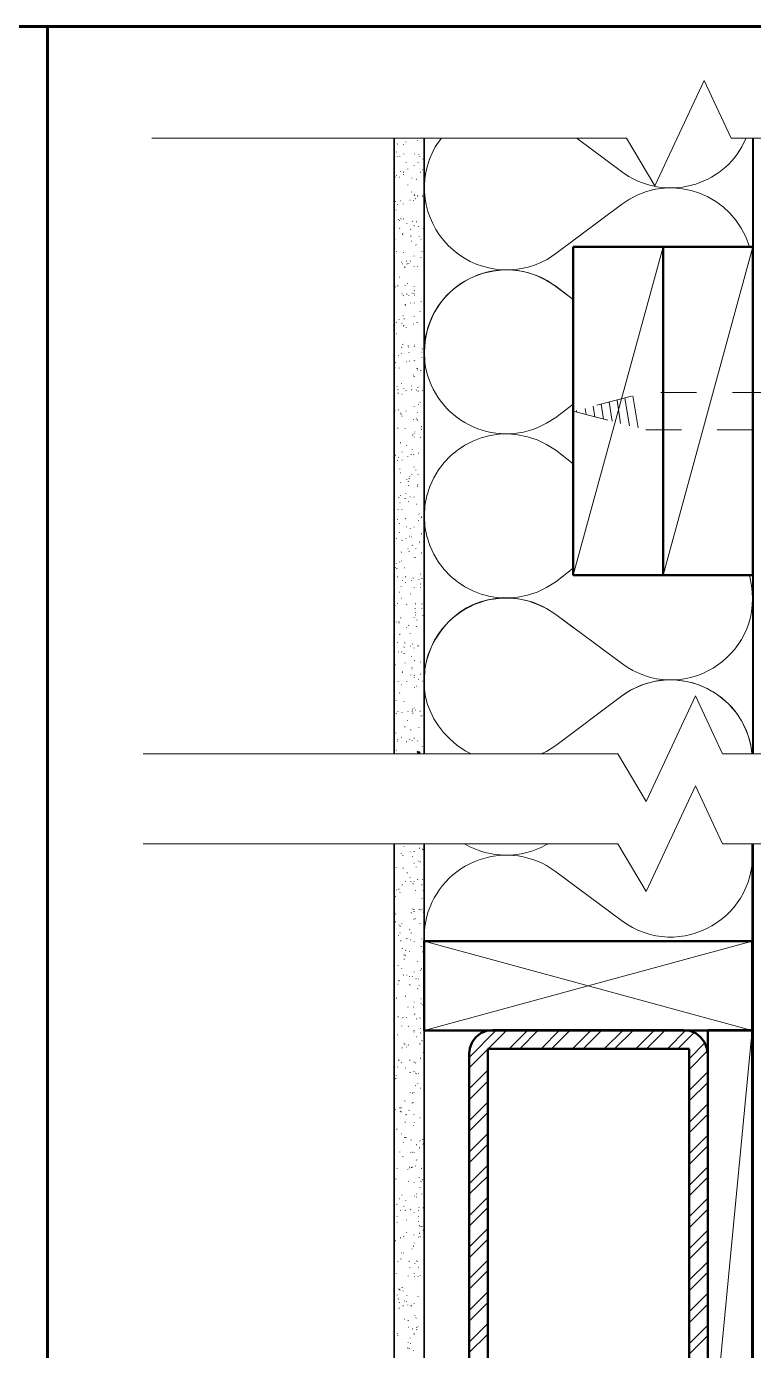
# Model space of a CAD drawing. Header units: inches. Extents: x 5 to 516, y -193 to 129.
# Drawn here: x 82.201 to 84.231, y -165.887 to -162.186 of the extents above; entities that cross this region are included whole.
import ezdxf

# ---------------------------------------------------------------- set-up
doc = ezdxf.new("R2010")
doc.units = ezdxf.units.IN
doc.header["$MEASUREMENT"] = 0
doc.linetypes.add('PDF_IMPORT', pattern=[1, 0.8, -0.2])
doc.layers.add('PDF8_Geometry', color=7, linetype='Continuous')
doc.layers.add('PDF8_Solid Fills', color=7, linetype='Continuous')

msp = doc.modelspace()

# ---------------------------------------------------------------- hatches: boundary and pattern name
at = {"layer": 'PDF8_Solid Fills', "transparency": 33554559}
msp.add_hatch(color=256, dxfattribs=at).paths.add_polyline_path([(83.2932926, -164.2180043), (83.296626, -164.2180043), (83.2988492, -164.2168932), (83.2988492, -164.2135599), (83.2921815, -164.2168932)])

# ---------------------------------------------------------------- linework, layer by layer
at = {"layer": 'PDF8_Geometry', "lineweight": 60}
for points in [[(116.5799627, -192.1857845), (116.5799627, -162.1857821), (71.5799591, -162.1857821), (71.5799591, -192.1857845)], [(82.2588484, -169.6924491), (82.2588484, -162.1857821)]]:
    msp.add_lwpolyline(points, dxfattribs=at)
at = {"layer": 'PDF8_Geometry', "lineweight": 15}
for points in [[(82.5510712, -162.4980041), (83.8766269, -162.4980041), (83.9555156, -162.6313374), (84.0932935, -162.336893), (84.1688491, -162.4980041), (85.9999604, -162.4980041)], [(83.2366271, -162.513559), (83.235516, -162.5146701)], [(83.2599607, -162.5091148), (83.2599607, -162.5080036)], [(83.2921827, -162.5046705), (83.2921827, -162.5035594)], [(84.2310708, -164.2180043), (84.2310708, -162.4991153)], [(83.234405, -162.5357803), (83.234405, -162.5368914)], [(83.2355149, -162.5480032), (83.2355149, -162.5491143)], [(83.2432935, -162.5491131), (83.2432935, -162.548002)], [(83.2544042, -162.5157811), (83.2532931, -162.5157811)], [(83.2544042, -162.542449), (83.2544042, -162.5413379)], [(83.2844041, -162.542449), (83.2844041, -162.5413379)], [(83.296627, -162.5435589), (83.296627, -162.5424478)], [(83.2988491, -162.5480032), (83.2988491, -162.5491143)], [(83.2610706, -162.5657802), (83.2610706, -162.5646691)], [(83.2655149, -162.5846695), (83.2655149, -162.5835584)], [(83.2832942, -162.574671), (83.2832942, -162.5735599)], [(83.2944048, -162.5668924), (83.2944048, -162.5657813)], [(83.3066254, -162.5868916), (83.3055143, -162.5868916)], [(83.3077376, -162.5557818), (83.3077376, -162.5568929)], [(83.2299607, -162.6068931), (83.2299607, -162.605782)], [(83.234405, -162.6024488), (83.234405, -162.6035599)], [(83.2421813, -162.6068931), (83.2432924, -162.6068931)], [(83.2455157, -162.5913359), (83.2455157, -162.592447)], [(83.2532943, -162.5991145), (83.2521831, -162.5991145)], [(83.2532943, -162.593558), (83.2532943, -162.5924469)], [(83.2766278, -162.6091152), (83.2766278, -162.6102263)], [(83.2888484, -162.6124473), (83.2899595, -162.6135584)], [(83.3010712, -162.593558), (83.3010712, -162.5924469)], [(83.2655149, -162.6291144), (83.2655149, -162.6280033)], [(83.2755156, -162.6480037), (83.2755156, -162.6491148)], [(83.2832942, -162.6591143), (83.2832942, -162.6580032)], [(83.2844041, -162.65578), (83.2855152, -162.6568911)], [(83.2921827, -162.6568922), (83.2921827, -162.6580033)], [(83.2932926, -162.6613364), (83.2932926, -162.6602253)], [(83.3066254, -162.6568922), (83.3055143, -162.6568922)], [(83.3066254, -162.6602242), (83.3077365, -162.6613354)], [(83.2310707, -162.6746692), (83.2310707, -162.6757803)], [(83.2332928, -162.6991149), (83.2332928, -162.6980038)], [(83.2366271, -162.68467), (83.2366271, -162.6835588)], [(83.2444057, -162.6735593), (83.2455168, -162.6735593)], [(83.2521821, -162.6824478), (83.2521821, -162.6813367)], [(83.2710713, -162.6713372), (83.2721824, -162.6713372)], [(83.281072, -162.6724471), (83.281072, -162.671336)], [(83.2877384, -162.6668929), (83.2866273, -162.668004)], [(83.8621823, -162.6835598), (83.678849, -162.8202264)], [(83.2399592, -162.7257805), (83.2388481, -162.7257805)], [(83.2421813, -162.7280027), (83.2432924, -162.7280027)], [(83.2455157, -162.7224485), (83.2466268, -162.7235596)], [(83.2521821, -162.7235584), (83.2532932, -162.7246695)], [(83.2632927, -162.7357813), (83.2632927, -162.7368924)], [(83.2788476, -162.7302248), (83.2799588, -162.7313359)], [(83.2899606, -162.731337), (83.2899606, -162.7324481)], [(83.2421813, -162.749114), (83.2432924, -162.7502252)], [(83.2510699, -162.7668911), (83.2499588, -162.7668911)], [(83.2521821, -162.7657812), (83.2510709, -162.7657812)], [(83.2732934, -162.7524484), (83.2744046, -162.7535595)], [(83.2744034, -162.7713354), (83.2744034, -162.7724465)], [(83.2832942, -162.7424477), (83.2832942, -162.7435588)], [(83.2955148, -162.7446698), (83.2955148, -162.7435587)], [(83.2977369, -162.7724476), (83.2977369, -162.7735587)], [(83.3088498, -162.7513362), (83.3088498, -162.7502251)], [(84.2199601, -162.8013375), (84.2099601, -162.7735598)], [(83.2299607, -162.7802262), (83.2288496, -162.7802262)], [(83.2766278, -162.7857804), (83.2755167, -162.7857804)], [(83.2877384, -162.7957811), (83.2888495, -162.7968922)], [(83.3032934, -162.7802262), (83.3021822, -162.7802262)], [(83.9788486, -162.8013375), (83.7277375, -163.7191154)], [(84.2288486, -162.8013375), (83.9788486, -163.7191154)], [(83.234405, -162.8157803), (83.234405, -162.8146692)], [(83.24885, -162.8446702), (83.2477389, -162.8446702)], [(83.2532943, -162.8168925), (83.2532943, -162.8180036)], [(83.2621828, -162.8413359), (83.2632939, -162.842447)], [(83.2688492, -162.8480046), (83.2688492, -162.8491157)], [(83.2721835, -162.8413359), (83.2732946, -162.842447)], [(83.2832942, -162.8268909), (83.2832942, -162.828002)], [(83.3021812, -162.8313375), (83.3021812, -162.8324486)], [(83.3044056, -162.8146703), (83.3055167, -162.8146703)], [(84.2310708, -162.8324474), (84.2288485, -162.8302252)], [(83.2510699, -162.8491145), (83.2499588, -162.8491145)], [(83.2577385, -162.858003), (83.2566274, -162.8591141)], [(83.2644049, -162.8491145), (83.2632938, -162.8491145)], [(83.2832942, -162.8557809), (83.2832942, -162.856892)], [(83.2921827, -162.8568931), (83.2932938, -162.8568931)], [(83.2299607, -162.9135586), (83.2310719, -162.9135586)], [(83.2377371, -162.9102243), (83.2377371, -162.9113354)], [(83.2432935, -162.886893), (83.2421824, -162.886893)], [(83.2577385, -162.9102243), (83.2577385, -162.9091132)], [(83.2644049, -162.9035601), (83.2644049, -162.9046712)], [(83.2832942, -162.9113365), (83.2832942, -162.9124476)], [(83.2499599, -162.9335578), (83.2488488, -162.9335578)], [(83.2521821, -162.938002), (83.2532932, -162.9391132)], [(83.2632927, -162.93467), (83.2632927, -162.9335589)], [(83.2688492, -162.9391142), (83.2688492, -162.9380031)], [(83.2732934, -162.9591157), (83.2732934, -162.9580046)], [(83.2777377, -162.9313379), (83.2766266, -162.9313379)], [(83.2832942, -162.9324478), (83.2821831, -162.933559)], [(83.2844041, -162.9235593), (83.283293, -162.9246704)], [(83.2832942, -162.9591157), (83.2832942, -162.9580046)], [(83.2855163, -162.9368921), (83.2844052, -162.9368921)], [(83.3032934, -162.9557814), (83.3032934, -162.9546703)], [(83.2521821, -162.9935576), (83.2521821, -162.9946687)], [(83.2577385, -162.96356), (83.2577385, -162.9624488)], [(83.2588485, -162.9657798), (83.2588485, -162.9646687)], [(83.2832942, -162.995782), (83.2832942, -162.9968931)], [(83.2999613, -162.9824469), (83.2999613, -162.9835581)], [(83.2332928, -163.0124469), (83.2344039, -163.013558)], [(83.2410714, -163.0057805), (83.2410714, -163.0046694)], [(83.24885, -163.0168911), (83.24885, -163.01578)], [(83.2532943, -163.0224476), (83.2521831, -163.0235587)], [(83.2544042, -163.0213354), (83.2544042, -163.0224465)], [(83.2555164, -163.0035583), (83.2555164, -163.0024472)], [(83.2610706, -163.028004), (83.2610706, -163.0268929)], [(83.281072, -163.0180033), (83.2821831, -163.0180033)], [(83.2921827, -163.0135591), (83.2910716, -163.0135591)], [(83.234405, -163.0446689), (83.2332939, -163.0446689)], [(83.314405, -163.065782), (83.3121828, -163.095782)], [(83.2399592, -163.1046687), (83.2399592, -163.1057798)], [(83.2477378, -163.0824474), (83.2488489, -163.0835585)], [(83.24885, -163.1002245), (83.2477389, -163.1002245)], [(83.2521821, -163.0735589), (83.2510709, -163.07467)], [(83.267737, -163.0813375), (83.2666259, -163.0824486)], [(83.266627, -163.0768909), (83.266627, -163.0780021)], [(83.2688492, -163.0968924), (83.2688492, -163.0980035)], [(83.2832942, -163.0768909), (83.2844053, -163.0768909)], [(83.2832942, -163.0802253), (83.2832942, -163.0791142)], [(83.3055155, -163.0957802), (83.3044044, -163.0957802)], [(83.3066254, -163.0868917), (83.3055143, -163.0880028)], [(83.3099598, -163.0968924), (83.3099598, -163.0980035)], [(83.2288485, -163.1402251), (83.2299597, -163.1402251)], [(83.2310707, -163.1246702), (83.2321818, -163.1257813)], [(83.2410714, -163.1413373), (83.2410714, -163.1402262)], [(83.2621828, -163.123558), (83.2610717, -163.123558)], [(83.2710713, -163.1213358), (83.2699602, -163.1213358)], [(83.2832942, -163.1191137), (83.2844053, -163.1202248)], [(83.2910705, -163.1413373), (83.2921816, -163.1424484)], [(83.3044056, -163.1113374), (83.3044056, -163.1124485)], [(83.281072, -163.1591144), (83.281072, -163.1602255)], [(83.2832942, -163.1635586), (83.2832942, -163.1646697)], [(83.2921827, -163.1468915), (83.2921827, -163.1457804)], [(83.3021812, -163.1480037), (83.3021812, -163.1468926)], [(83.3110719, -163.170225), (83.3110719, -163.1691139)], [(83.2288485, -163.1935585), (83.2277374, -163.1946696)], [(83.2355149, -163.1924486), (83.2355149, -163.1913375)], [(83.2377371, -163.2002249), (83.2388482, -163.201336)], [(83.2388493, -163.2102256), (83.2388493, -163.2113368)], [(83.2477378, -163.1835578), (83.2466267, -163.1835578)], [(83.24885, -163.21356), (83.2499611, -163.21356)], [(83.2544042, -163.1980028), (83.2544042, -163.1968917)], [(83.2599607, -163.2035593), (83.2610718, -163.2046704)], [(83.2755156, -163.1902265), (83.2755156, -163.1913376)], [(83.2766278, -163.2002249), (83.2755167, -163.201336)], [(83.2899606, -163.2013371), (83.2888495, -163.2024482)], [(83.2932926, -163.1935585), (83.2944037, -163.1946696)], [(83.2944048, -163.2057814), (83.2944048, -163.2046703)], [(83.3066254, -163.2024471), (83.3066254, -163.2035582)], [(83.8944053, -163.2180042), (83.9088498, -163.3080042)], [(83.2832942, -163.2480042), (83.2832942, -163.2491153)], [(83.2955148, -163.2424477), (83.2955148, -163.2435588)], [(83.2999613, -163.2357813), (83.2999613, -163.2368924)], [(83.7277386, -163.2413378), (83.6788498, -163.2791155)], [(83.7610706, -163.2535584), (83.7632929, -163.270225)], [(83.7832942, -163.246892), (83.7877387, -163.276892)], [(83.8055155, -163.2413378), (83.8121822, -163.28356)], [(83.8277391, -163.2357813), (83.836628, -163.2891146)], [(83.8499604, -163.2302248), (83.8599604, -163.2957804)], [(83.8721817, -163.2246706), (83.884404, -163.3024484)], [(83.2299607, -163.2602247), (83.2288496, -163.2602247)], [(83.2388493, -163.2568927), (83.2399604, -163.2580038)], [(83.2466256, -163.2668911), (83.2455145, -163.2668911)], [(83.2466256, -163.2702255), (83.2466256, -163.2691144)], [(83.2499599, -163.2746697), (83.2488488, -163.2746697)], [(83.2610706, -163.2613369), (83.2599595, -163.2613369)], [(83.281072, -163.2835583), (83.281072, -163.2846694)], [(83.2888484, -163.2824483), (83.2899595, -163.2835594)], [(83.2921827, -163.2646713), (83.2921827, -163.2657824)], [(83.2921827, -163.2857804), (83.2921827, -163.2868915)], [(83.2377371, -163.3091139), (83.2377371, -163.3080028)], [(83.2577385, -163.3091139), (83.2577385, -163.310225)], [(83.2788476, -163.326891), (83.2799588, -163.3280021)], [(83.2832942, -163.3246711), (83.2821831, -163.3246711)], [(83.2855163, -163.3191146), (83.2855163, -163.3202257)], [(83.3032934, -163.3046696), (83.3044045, -163.3046696)], [(83.3032934, -163.311336), (83.3044045, -163.3124472)], [(83.3099598, -163.325781), (83.3110709, -163.3268921)], [(84.2288486, -163.3313375), (84.2288486, -163.316893)], [(83.2277386, -163.3391138), (83.2288497, -163.3402249)], [(83.2455157, -163.3502245), (83.2455157, -163.3491134)], [(83.2632927, -163.3568931), (83.2621816, -163.3568931)], [(83.2832942, -163.3324474), (83.2832942, -163.3335585)], [(83.3021812, -163.3335596), (83.30107, -163.3346707)], [(83.7277384, -163.4080037), (83.6788495, -163.3702259), (83.6532939, -163.3546704), (83.6266273, -163.341337)], [(84.2310708, -163.3335596), (84.2288485, -163.3302263)], [(83.2288485, -163.3757824), (83.2277374, -163.3757824)], [(83.2310707, -163.3835587), (83.2310707, -163.3846698)], [(83.2366271, -163.3991136), (83.2377382, -163.3991136)], [(83.2388493, -163.3902251), (83.2399604, -163.3902251)], [(83.2499599, -163.3746702), (83.2499599, -163.3757813)], [(83.2499599, -163.3980037), (83.2499599, -163.3968926)], [(83.2655149, -163.388003), (83.2655149, -163.3868919)], [(83.2744034, -163.3824465), (83.2755145, -163.3824465)], [(83.2777377, -163.3691137), (83.2777377, -163.3680026)], [(83.281072, -163.3824465), (83.2821831, -163.3835576)], [(83.296627, -163.3780023), (83.2955158, -163.3791134)], [(83.2432935, -163.4224472), (83.2432935, -163.4235583)], [(83.2455157, -163.4335578), (83.2444046, -163.4335578)], [(83.2766278, -163.4391143), (83.2766278, -163.4380032)], [(83.2832942, -163.416893), (83.2832942, -163.4180041)], [(83.2877384, -163.4246693), (83.2877384, -163.4257804)], [(83.2944048, -163.4380021), (83.2944048, -163.4391132)], [(83.2455157, -163.4613356), (83.2455157, -163.4602245)], [(83.2632927, -163.4513371), (83.2632927, -163.4524483)], [(83.267737, -163.4568913), (83.2666259, -163.4580024)], [(83.267737, -163.4691142), (83.2688481, -163.4702253)], [(83.2699591, -163.449115), (83.268848, -163.449115)], [(83.2710713, -163.4424486), (83.2710713, -163.4435597)], [(83.2921827, -163.4702264), (83.2921827, -163.4713375)], [(83.2932926, -163.4668921), (83.2932926, -163.465781)], [(83.3099598, -163.4413364), (83.3110709, -163.4413364)], [(83.2410714, -163.5024484), (83.2399603, -163.5035595)], [(83.2455157, -163.4980042), (83.2455157, -163.4968931)], [(83.2577385, -163.5046706), (83.2577385, -163.5057817)], [(83.2599607, -163.4924477), (83.2599607, -163.4913366)], [(83.267737, -163.5124469), (83.267737, -163.513558)], [(83.2710713, -163.5002263), (83.2721824, -163.5002263)], [(83.2832942, -163.5013362), (83.2832942, -163.5002251)], [(83.2388493, -163.5368926), (83.2388493, -163.5357815)], [(83.2444057, -163.5168912), (83.2432946, -163.5168912)], [(83.24885, -163.5346705), (83.24885, -163.5357816)], [(83.2910705, -163.5213354), (83.2899594, -163.5213354)], [(83.296627, -163.5480033), (83.2977381, -163.5491144)], [(83.3110719, -163.5213354), (83.3099608, -163.5213354)], [(83.3132939, -163.5246704), (83.3121828, -163.5535593), (83.3132939, -163.5835593)], [(83.2377371, -163.5635582), (83.236626, -163.5635582)], [(83.2421813, -163.5746711), (83.2410702, -163.5746711)], [(83.2599607, -163.5613361), (83.2588495, -163.5624472)], [(83.2610706, -163.5846696), (83.2621817, -163.5846696)], [(83.2721835, -163.5880039), (83.2721835, -163.589115)], [(83.2832942, -163.5857818), (83.2832942, -163.5846707)], [(83.2955148, -163.5680025), (83.2955148, -163.5668913)], [(83.3044056, -163.5568918), (83.3032944, -163.5580029)], [(83.234405, -163.6180038), (83.234405, -163.6168927)], [(83.2432935, -163.6002245), (83.2421824, -163.6002245)], [(83.2499599, -163.6213359), (83.2488488, -163.622447)], [(83.2610706, -163.6180038), (83.2610706, -163.6168927)], [(83.2699591, -163.6102252), (83.2710702, -163.6102252)], [(83.2755156, -163.6124474), (83.2755156, -163.6135585)], [(83.3044056, -163.6035588), (83.3032944, -163.6035588)], [(83.2466256, -163.6546701), (83.2477367, -163.6557812)], [(83.2655149, -163.6457816), (83.266626, -163.6457816)], [(83.2699591, -163.652448), (83.268848, -163.6535591)], [(83.2788476, -163.6357809), (83.2777365, -163.636892)], [(83.2877384, -163.6446694), (83.2877384, -163.6457805)], [(83.2977369, -163.6268923), (83.298848, -163.6268923)], [(83.3032934, -163.6568923), (83.3044045, -163.6580034)], [(83.2310707, -163.6980028), (83.2310707, -163.6991139)], [(83.2332928, -163.6857822), (83.2332928, -163.6868933)], [(83.2421813, -163.6835578), (83.2421813, -163.6824467)], [(83.24885, -163.6802258), (83.2477389, -163.6802258)], [(83.2555164, -163.699115), (83.2566275, -163.699115)], [(83.2832942, -163.6691151), (83.2832942, -163.6702262)], [(83.2866262, -163.6713372), (83.2866262, -163.6702261)], [(83.2355149, -163.7013372), (83.2344038, -163.7013372)], [(83.2366271, -163.7235585), (83.2377382, -163.7246696)], [(83.2510699, -163.7346691), (83.2510699, -163.7357802)], [(83.2588485, -163.7246707), (83.2588485, -163.7235596)], [(83.2755156, -163.7346691), (83.2766267, -163.7346691)], [(83.2799598, -163.7268928), (83.281071, -163.7280039)], [(83.2977369, -163.7313371), (83.2966258, -163.7313371)], [(83.3010712, -163.7157799), (83.3010712, -163.716891)], [(83.3055155, -163.7280027), (83.3044044, -163.7291139)], [(83.7277386, -163.700225), (83.6788498, -163.7380027)], [(84.2255162, -163.7480043), (84.2199606, -163.7191154)], [(83.2421813, -163.7668912), (83.2410702, -163.7668912)], [(83.2466256, -163.7502263), (83.2466256, -163.7513374)], [(83.2588485, -163.7402256), (83.2588485, -163.7413367)], [(83.2732934, -163.7713354), (83.2732934, -163.7724466)], [(83.2832942, -163.7535584), (83.2832942, -163.7546695)], [(83.3010712, -163.7446699), (83.3010712, -163.7435588)], [(83.3010712, -163.7535584), (83.3010712, -163.7546695)], [(83.6266273, -163.7668926), (83.6532939, -163.7535593), (83.6788495, -163.7380038)], [(83.2299607, -163.8035598), (83.2299607, -163.8046709)], [(83.2366271, -163.7980033), (83.2366271, -163.7991144)], [(83.24885, -163.7835583), (83.2477389, -163.7835583)], [(83.2632927, -163.8013376), (83.2621816, -163.8024487)], [(83.2866262, -163.7991132), (83.2866262, -163.8002243)], [(83.3044056, -163.7991132), (83.3055167, -163.8002243)], [(84.2288486, -163.7902247), (84.2288486, -163.7757803)], [(83.2466256, -163.8391139), (83.2455145, -163.8391139)], [(83.2832942, -163.8380039), (83.2832942, -163.839115)], [(83.2855163, -163.8124483), (83.2866274, -163.8135594)], [(83.2866262, -163.8302253), (83.2866262, -163.8313364)], [(83.2877384, -163.8235589), (83.2866273, -163.8235589)], [(83.2910705, -163.8446703), (83.2910705, -163.8457814)], [(83.3044056, -163.8135582), (83.3044056, -163.8124471)], [(83.3077376, -163.8324475), (83.3077376, -163.8335586)], [(84.2310708, -163.8335597), (84.2288485, -163.8302263)], [(83.2332928, -163.8502245), (83.2332928, -163.8513356)], [(83.2410714, -163.8502245), (83.2399603, -163.8502245)], [(83.2410714, -163.8524489), (83.2410714, -163.85356)], [(83.2432935, -163.884671), (83.2444046, -163.884671)], [(83.2621828, -163.8657817), (83.2610717, -163.8657817)], [(83.2688492, -163.8591153), (83.2677381, -163.8602264)], [(83.2721835, -163.8813366), (83.2721835, -163.8824477)], [(83.2899606, -163.8624474), (83.2888495, -163.8635585)], [(83.2366271, -163.9080045), (83.2366271, -163.9091156)], [(83.2421813, -163.8857809), (83.2432924, -163.8857809)], [(83.2544042, -163.9202251), (83.2555153, -163.9213362)], [(83.2566263, -163.9091144), (83.2577374, -163.9091144)], [(83.2744034, -163.9180029), (83.2732923, -163.9180029)], [(83.2799598, -163.9113365), (83.2788487, -163.9124477)], [(83.2932926, -163.916893), (83.2921815, -163.916893)], [(83.2944048, -163.916893), (83.2955159, -163.9180041)], [(83.2399592, -163.9335579), (83.2388481, -163.9335579)], [(83.2477378, -163.9335579), (83.2488489, -163.934669)], [(83.2555164, -163.9380021), (83.2555164, -163.9391132)], [(83.2755156, -163.9480029), (83.2755156, -163.9468917)], [(83.2832942, -163.9224472), (83.2832942, -163.9235583)], [(83.2844041, -163.9580036), (83.2855152, -163.9591147)], [(83.2277386, -163.9868936), (83.2288497, -163.9868936)], [(83.2299607, -163.9702264), (83.2310719, -163.9702264)], [(83.2510699, -163.9891134), (83.2499588, -163.9902245)], [(83.2510699, -163.9913378), (83.2499588, -163.9913378)], [(83.2577385, -163.96467), (83.2577385, -163.9657811)], [(83.2777377, -163.9780028), (83.2766266, -163.9780028)], [(83.2777377, -163.9813371), (83.2777377, -163.9824482)], [(83.3021812, -163.9957821), (83.30107, -163.9968932)], [(83.3010712, -163.9624478), (83.3010712, -163.9613367)], [(83.2388493, -164.0168912), (83.2388493, -164.0157801)], [(83.2466256, -164.025782), (83.2477367, -164.025782)], [(83.2632927, -164.0168912), (83.2632927, -164.0157801)], [(83.2744034, -163.9980042), (83.2744034, -163.9991153)], [(83.2832942, -163.9991141), (83.2844053, -164.0002253)], [(83.2832942, -164.0068927), (83.2832942, -164.0057816)], [(83.2899606, -164.0302263), (83.2888495, -164.0302263)], [(83.296627, -164.011337), (83.2955158, -164.011337)], [(83.3066254, -164.0157813), (83.3077365, -164.0157813)], [(82.5266277, -164.2191143), (83.8521834, -164.2191143), (83.9310722, -164.3524476), (84.06885, -164.056892), (84.1444056, -164.2191143), (87.0966281, -164.2191143)], [(83.2321829, -164.0702269), (83.2321829, -164.0691158)], [(83.2432935, -164.0480033), (83.2421824, -164.0491144)], [(83.2844041, -164.0346705), (83.2844041, -164.0335594)], [(83.2332928, -164.105781), (83.2344039, -164.1068921)], [(83.2388493, -164.1002245), (83.2377382, -164.1002245)], [(83.2499599, -164.1035589), (83.2499599, -164.1024478)], [(83.2544042, -164.0724468), (83.2544042, -164.0713357)], [(83.266627, -164.1002245), (83.2655159, -164.1002245)], [(83.2777377, -164.0935581), (83.2788488, -164.0946693)], [(83.2777377, -164.0991146), (83.2777377, -164.1002257)], [(83.2799598, -164.1046688), (83.2799598, -164.1057799)], [(83.2832942, -164.0902261), (83.2832942, -164.0913372)], [(83.2866262, -164.0968925), (83.2866262, -164.0957814)], [(83.2999613, -164.0991146), (83.2999613, -164.1002257)], [(83.3110719, -164.0802254), (83.3110719, -164.0791142)], [(83.2277386, -164.1302267), (83.2277386, -164.1313378)], [(83.2566263, -164.1435595), (83.2577374, -164.1435595)], [(83.2644049, -164.1257825), (83.2644049, -164.1246713)], [(83.3032934, -164.1124474), (83.3021822, -164.1124474)], [(83.3044056, -164.1124474), (83.3055167, -164.1124474)], [(83.2321829, -164.1613366), (83.2321829, -164.1602255)], [(83.2377371, -164.1780037), (83.2377371, -164.1791148)], [(83.2477378, -164.1724472), (83.2488489, -164.1724472)], [(83.2710713, -164.1791136), (83.2710713, -164.1780025)], [(83.2744034, -164.152448), (83.2744034, -164.1513369)], [(83.2832942, -164.1746694), (83.2832942, -164.1757805)], [(83.296627, -164.1446694), (83.296627, -164.1457806)], [(83.3099598, -164.1457816), (83.3099598, -164.1468928)], [(83.234405, -164.2091158), (83.2332939, -164.2091158)], [(83.2377371, -164.1835579), (83.236626, -164.1835579)], [(83.2621828, -164.1846701), (83.2632939, -164.1846701)], [(83.2621828, -164.1857823), (83.2632939, -164.1857823)], [(83.2777377, -164.1824479), (83.2777377, -164.1813368)], [(83.2921827, -164.1824479), (83.2921827, -164.1835591)], [(83.3055155, -164.1980029), (83.3055155, -164.199114)], [(82.5266277, -164.4702265), (83.8521834, -164.4702265), (83.9310722, -164.6035598), (84.06885, -164.3080042), (84.1444056, -164.4702265), (89.1055173, -164.4702265)], [(84.2266262, -164.4724478), (84.2266262, -164.4713367)], [(84.2310708, -167.6080034), (84.2310708, -164.4713364)], [(83.2466256, -164.4980043), (83.2466256, -164.4968931)], [(83.2510699, -164.5024485), (83.252181, -164.5035596)], [(83.2544042, -164.479115), (83.2544042, -164.4780039)], [(83.2744034, -164.4924478), (83.2744034, -164.4935589)], [(83.2788476, -164.5057806), (83.2788476, -164.5046695)], [(83.2832942, -164.4913379), (83.2832942, -164.492449)], [(83.2988491, -164.4824471), (83.297738, -164.4824471)], [(83.3077376, -164.4857814), (83.3066265, -164.4857814)], [(83.3077376, -164.4868936), (83.3077376, -164.4857825)], [(84.2277387, -164.5068928), (84.2277387, -164.4968928)], [(83.2332928, -164.5357805), (83.2332928, -164.5368916)], [(83.2521821, -164.5380026), (83.2521821, -164.5391137)], [(83.2644049, -164.5513377), (83.2632938, -164.5513377)], [(83.282182, -164.5246698), (83.2832931, -164.5246698)], [(83.2888484, -164.5357805), (83.2888484, -164.5346694)], [(83.2944048, -164.5180034), (83.2944048, -164.5191146)], [(83.2999613, -164.5213355), (83.2999613, -164.5202244)], [(83.2499599, -164.5846697), (83.2499599, -164.5857808)], [(83.2588485, -164.5757811), (83.2599596, -164.5757811)], [(83.2721835, -164.5646705), (83.2721835, -164.5635594)], [(83.2744034, -164.5768911), (83.2744034, -164.57578)], [(83.2799598, -164.5824475), (83.281071, -164.5824475)], [(83.2832942, -164.5757811), (83.2832942, -164.5768922)], [(83.2932926, -164.5691147), (83.2921815, -164.5702258)], [(83.3044056, -164.5857819), (83.3044056, -164.5846707)], [(83.3066254, -164.5702269), (83.3055143, -164.5702269)], [(83.2310707, -164.6180039), (83.2299596, -164.6180039)], [(83.234405, -164.6002246), (83.234405, -164.5991135)], [(83.2399592, -164.5968925), (83.2410703, -164.5968925)], [(83.2432935, -164.6068932), (83.2444046, -164.6068932)], [(83.2866262, -164.6002246), (83.2866262, -164.6013357)], [(83.3044056, -164.6235581), (83.3044056, -164.6246692)], [(83.3088498, -164.6013368), (83.3088498, -164.6002257)], [(83.2777377, -164.6524481), (83.2777377, -164.6535592)], [(83.282182, -164.6535603), (83.282182, -164.6546714)], [(83.2832942, -164.6602244), (83.2832942, -164.6591133)], [(83.2977369, -164.6546702), (83.2977369, -164.6535591)], [(83.3021812, -164.6557801), (83.3021812, -164.654669)], [(83.3055155, -164.6535603), (83.3044044, -164.6535603)], [(83.3088498, -164.6613366), (83.3099609, -164.6613366)], [(83.2310707, -164.6891144), (83.2310707, -164.6880033)], [(83.2321829, -164.6657809), (83.2310718, -164.666892)], [(83.2410714, -164.6980029), (83.2410714, -164.6968918)], [(83.24885, -164.6924487), (83.24885, -164.6935598)], [(83.2744034, -164.6635587), (83.2755145, -164.6635587)], [(83.282182, -164.6813381), (83.282182, -164.6824492)], [(83.2855163, -164.6791137), (83.2866274, -164.6802248)], [(83.2988491, -164.6924487), (83.2988491, -164.6935598)], [(83.2399592, -164.7268929), (83.2399592, -164.7257818)], [(83.2444057, -164.7191143), (83.2432946, -164.7191143)], [(83.2444057, -164.700225), (83.2444057, -164.7013362)], [(83.2632927, -164.7357814), (83.2632927, -164.7346703)], [(83.2699591, -164.7102258), (83.2710702, -164.7113369)], [(83.2755156, -164.7191143), (83.2744045, -164.7202254)], [(83.3044056, -164.7368936), (83.3044056, -164.7357825)], [(84.2310708, -164.7191143), (84.2277374, -164.7168921)], [(83.2277386, -164.7446699), (83.2288497, -164.7457811)], [(83.2455157, -164.7413379), (83.2466268, -164.7413379)], [(83.2510699, -164.762447), (83.2499588, -164.7635581)], [(83.2588485, -164.7680035), (83.2599596, -164.7691146)], [(83.2699591, -164.7724477), (83.2699591, -164.7713366)], [(83.2732934, -164.7391135), (83.2721823, -164.7391135)], [(83.2832942, -164.7435577), (83.2832942, -164.7446689)], [(83.3032934, -164.7580027), (83.3032934, -164.7568916)], [(83.3077376, -164.7724477), (83.3066265, -164.7735588)], [(84.2277387, -164.9924478), (83.3110719, -164.7424478)], [(84.2277387, -164.7424478), (83.3110719, -164.9924478)], [(83.2277386, -164.7824484), (83.2288497, -164.7824484)], [(83.2388493, -164.8102262), (83.2388493, -164.8113373)], [(83.2555164, -164.7802263), (83.2555164, -164.7813374)], [(83.2555164, -164.7935591), (83.2555164, -164.792448)], [(83.2588485, -164.7824484), (83.2577373, -164.7835596)], [(83.2921827, -164.7991133), (83.2932938, -164.7991133)], [(83.24885, -164.8180026), (83.24885, -164.8191137)], [(83.2532943, -164.8368918), (83.2521831, -164.8380029)], [(83.2632927, -164.838004), (83.2632927, -164.8368929)], [(83.2699591, -164.8424483), (83.2699591, -164.8413372)], [(83.2788476, -164.8413361), (83.2777365, -164.8413361)], [(83.2832942, -164.8280033), (83.2832942, -164.8291144)], [(83.2877384, -164.8468925), (83.2888495, -164.8480036)], [(83.3010712, -164.8246712), (83.3021823, -164.8246712)], [(83.3044056, -164.820227), (83.3032944, -164.820227)], [(83.2377371, -164.8624475), (83.2388482, -164.8624475)], [(83.2410714, -164.8535589), (83.2399603, -164.8535589)], [(83.2410714, -164.8513368), (83.2410714, -164.8524479)], [(83.2699591, -164.8635597), (83.2699591, -164.8646708)], [(83.2721835, -164.8646696), (83.2710724, -164.8657807)], [(83.2921827, -164.8746703), (83.2932938, -164.8757814)], [(83.2955148, -164.8480047), (83.2955148, -164.8491158)], [(83.2977369, -164.8657818), (83.2977369, -164.8668929)], [(83.234405, -164.9013359), (83.234405, -164.902447)], [(83.2588485, -164.8957817), (83.2588485, -164.8968928)], [(83.2832942, -164.9124488), (83.2832942, -164.9135599)], [(83.3021812, -164.9168931), (83.3032923, -164.9168931)], [(83.3032934, -164.9035603), (83.3021822, -164.9035603)], [(83.3066254, -164.9202252), (83.3055143, -164.9202252)], [(83.2277386, -164.9280037), (83.2288497, -164.9280037)], [(83.2388493, -164.9535594), (83.2388493, -164.9546705)], [(83.2521821, -164.9557815), (83.2510709, -164.9568926)], [(83.2621828, -164.9557815), (83.2621828, -164.9568926)], [(83.2655149, -164.9268915), (83.266626, -164.9268915)], [(83.282182, -164.9257816), (83.2810709, -164.9268927)], [(83.2844041, -164.946893), (83.2844041, -164.9457819)], [(83.2855163, -164.946893), (83.2844052, -164.9480041)], [(83.2999613, -164.9568915), (83.2988502, -164.9580026)], [(83.24885, -164.980225), (83.24885, -164.9791139)], [(83.266627, -164.980225), (83.2677382, -164.9813361)], [(83.282182, -164.9924478), (83.2832931, -164.9935589)], [(83.2910705, -164.9591159), (83.2899594, -164.960227)], [(83.3021812, -164.9868936), (83.30107, -164.9868936)], [(83.4366258, -165.0680026), (83.5121814, -164.9913359)], [(83.4899592, -165.0435591), (83.5421815, -164.9913369)], [(83.5488491, -165.0435591), (83.6010713, -164.9913369)], [(83.578849, -165.0435591), (83.6299601, -164.9913369)], [(83.6377389, -165.0435591), (83.68885, -164.9913369)], [(83.6666266, -165.0435591), (83.7188489, -164.9913369)], [(83.7699592, -164.9991142), (83.7777369, -164.9913364)], [(83.7699592, -165.0291141), (83.8077369, -164.9913364)], [(83.8144041, -165.0435591), (83.8666263, -164.9913369)], [(83.843294, -165.0435591), (83.8955163, -164.9913369)], [(83.9021817, -165.0435591), (83.9544039, -164.9913369)], [(83.9321816, -165.0435591), (83.9844038, -164.9913369)], [(83.9910715, -165.0435591), (84.0421826, -164.9913369)], [(84.2277387, -164.9913379), (84.1032942, -166.2835602)], [(83.2366271, -165.0046707), (83.2377382, -165.0046707)], [(83.2555164, -165.0280042), (83.2544053, -165.0280042)], [(83.2577385, -165.0302263), (83.2566274, -165.0313374)], [(83.266627, -165.0324485), (83.2677382, -165.0335596)], [(83.2832942, -164.9968921), (83.2832942, -164.995781)], [(83.2888484, -165.0102249), (83.2899595, -165.0102249)], [(83.2999602, -165.0302253), (83.2988491, -165.0291141), (83.2988491, -165.0302253)], [(83.3021812, -164.9991142), (83.30107, -165.0002253)], [(83.3055155, -165.0202256), (83.3044044, -165.0213367)], [(83.7255165, -165.0435591), (83.769961, -164.9991147)], [(83.7555164, -165.0435591), (83.7699609, -165.0291147)], [(84.0199592, -165.0435591), (84.0655147, -164.9980036)], [(84.0510713, -165.0713369), (84.0955157, -165.0268925)], [(83.2499599, -165.0402248), (83.2488488, -165.0413359)], [(83.2621828, -165.0391149), (83.2621828, -165.0380038)], [(83.3010712, -165.070227), (83.3010712, -165.0691159)], [(83.3088498, -165.0535599), (83.3099609, -165.0535599)], [(83.4366258, -165.0968926), (83.488848, -165.0446703)], [(84.0510713, -165.1013368), (84.1021824, -165.0491146)], [(83.2366271, -165.0935582), (83.2366271, -165.0946693)], [(83.2410714, -165.0746712), (83.2399603, -165.0757823)], [(83.2466256, -165.0813376), (83.2477367, -165.0824487)], [(83.2588485, -165.0968926), (83.2588485, -165.0980037)], [(83.2710713, -165.0746712), (83.2710713, -165.0757823)], [(83.2832942, -165.1057811), (83.2821831, -165.1068922)], [(83.2832942, -165.0802254), (83.2832942, -165.0813365)], [(83.2866262, -165.0824476), (83.2866262, -165.0835587)], [(83.4366258, -165.1557802), (83.488848, -165.103558)], [(83.2299607, -165.1268925), (83.2288496, -165.1268925)], [(83.2321829, -165.1257825), (83.2321829, -165.1268936)], [(83.2332928, -165.1180039), (83.2332928, -165.1191151)], [(83.2721835, -165.1102253), (83.2721835, -165.1091142)], [(83.2866262, -165.1113375), (83.2877373, -165.1113375)], [(83.2910705, -165.1135597), (83.2899594, -165.1135597)], [(83.2932926, -165.1391153), (83.2932926, -165.1402264)], [(83.2955148, -165.1124475), (83.2966259, -165.1124475)], [(83.4366258, -165.1857824), (83.488848, -165.1335601)], [(84.0510713, -165.1602244), (84.1032935, -165.1080022)], [(84.0510713, -165.1891144), (84.1032935, -165.1380033)], [(83.2721835, -165.1657809), (83.2721835, -165.1646698)], [(83.2788476, -165.1668931), (83.2788476, -165.1680042)], [(83.2832942, -165.164671), (83.2832942, -165.1657821)], [(83.2877384, -165.1457817), (83.2866273, -165.1468928)], [(83.3010712, -165.1535603), (83.2999601, -165.1535603)], [(83.3110719, -165.1468917), (83.3110719, -165.1480028)], [(83.2288485, -165.1935587), (83.2288485, -165.1924476)], [(83.2310707, -165.2135601), (83.2310707, -165.212449)], [(83.2432935, -165.2091159), (83.2432935, -165.2080048)], [(83.2466256, -165.2091159), (83.2466256, -165.2080048)], [(83.2566263, -165.1891144), (83.2577374, -165.1902255)], [(83.2688492, -165.2146701), (83.2699603, -165.2157812)], [(83.2777377, -165.1957808), (83.2777377, -165.1946697)], [(83.281072, -165.1935587), (83.2799609, -165.1946698)], [(83.3110719, -165.1846702), (83.3099608, -165.1846702)], [(83.4366258, -165.24467), (83.488848, -165.1924478)], [(84.0510713, -165.2491142), (84.1032935, -165.196892)], [(84.2310708, -165.2202265), (84.2277374, -165.2168932)], [(83.2455157, -165.2180044), (83.2444046, -165.2191155)], [(83.2466256, -165.2191143), (83.2466256, -165.2202254)], [(83.2588485, -165.2280029), (83.2577373, -165.2280029)], [(83.2577385, -165.2480043), (83.2577385, -165.2491154)], [(83.2621828, -165.2268929), (83.2621828, -165.228004)], [(83.282182, -165.2257807), (83.282182, -165.2268918)], [(83.2832942, -165.2491142), (83.2832942, -165.2502254)], [(83.2999613, -165.2368937), (83.2988502, -165.2368937)], [(83.4366258, -165.27356), (83.488848, -165.2213377)], [(84.0510713, -165.2780042), (84.1032935, -165.225782)], [(83.2277386, -165.2680035), (83.2288497, -165.2680035)], [(83.234405, -165.2680035), (83.2355161, -165.2680035)], [(83.2477378, -165.2813363), (83.2488489, -165.2813363)], [(83.2577385, -165.291337), (83.2566274, -165.291337)], [(83.2588485, -165.2924492), (83.2588485, -165.2913381)], [(83.2610706, -165.291337), (83.2610706, -165.2924481)], [(83.282182, -165.2580028), (83.2810709, -165.2580028)], [(83.4366258, -165.3324476), (83.488848, -165.2802254)], [(84.0510713, -165.3368919), (84.1032935, -165.2846696)], [(83.2532943, -165.305782), (83.2532943, -165.3046709)], [(83.2744034, -165.2980034), (83.2755145, -165.2991145)], [(83.2899606, -165.3124484), (83.2899606, -165.3113373)], [(83.2988491, -165.320227), (83.297738, -165.320227)], [(83.2999613, -165.3002255), (83.2988502, -165.3013367)], [(83.3066254, -165.2957813), (83.3077365, -165.2968924)], [(83.3077376, -165.3091141), (83.3088487, -165.3102252)], [(83.4366258, -165.3624475), (83.488848, -165.3102253)], [(84.0510713, -165.3668918), (84.1032935, -165.3146695)], [(83.2432935, -165.3313377), (83.2432935, -165.3324488)], [(83.2510699, -165.3446704), (83.252181, -165.3457816)], [(83.2744034, -165.3335598), (83.2744034, -165.3346709)], [(83.2788476, -165.3324476), (83.2799588, -165.3324476)], [(83.2832942, -165.3335598), (83.2832942, -165.3346709)], [(83.2899606, -165.353559), (83.2910717, -165.3546701)], [(83.2355149, -165.3768925), (83.2355149, -165.3780036)], [(83.2655149, -165.3813368), (83.2655149, -165.3802256)], [(83.2699591, -165.3757826), (83.2699591, -165.3768937)], [(83.2710713, -165.3735582), (83.2699602, -165.3735582)], [(83.2755156, -165.3746704), (83.2755156, -165.3757815)], [(83.2777377, -165.3746704), (83.2788488, -165.3746704)], [(83.2866262, -165.371336), (83.2866262, -165.3702249)], [(83.2977369, -165.4035603), (83.2977369, -165.4024492)], [(83.3032934, -165.3768925), (83.3044045, -165.3780036)], [(83.4366258, -165.4213374), (83.488848, -165.3691152)], [(83.4366258, -165.4502251), (83.488848, -165.399114)], [(84.0510713, -165.4257817), (84.1032935, -165.3735594)], [(84.0510713, -165.4546694), (84.1032935, -165.4024471)], [(83.2288485, -165.4135588), (83.2288485, -165.4146699)], [(83.2332928, -165.4068924), (83.2321817, -165.4080035)], [(83.267737, -165.4157809), (83.267737, -165.4146698)], [(83.2832942, -165.4180031), (83.2832942, -165.4168919)], [(83.2988491, -165.4313381), (83.2988491, -165.430227)], [(83.3032934, -165.4135588), (83.3021822, -165.4146699)], [(83.3055155, -165.4091145), (83.3066266, -165.4102256)], [(83.3110719, -165.4291137), (83.3099608, -165.4302248)], [(83.2410714, -165.462448), (83.2421825, -165.462448)], [(83.24885, -165.4524472), (83.24885, -165.4513361)], [(83.2599607, -165.4680044), (83.2599607, -165.4668933)], [(83.2844041, -165.4557816), (83.283293, -165.4557816)], [(83.2899606, -165.4502251), (83.2899606, -165.449114)], [(83.2899606, -165.4580037), (83.2899606, -165.4568926)], [(83.3044056, -165.4491152), (83.3044056, -165.4502263)], [(83.4366258, -165.5102249), (83.488848, -165.4580027)], [(84.0510713, -165.5135593), (84.1032935, -165.461337)], [(83.2355149, -165.4780029), (83.2344038, -165.479114)], [(83.2355149, -165.5135593), (83.2355149, -165.5124481)], [(83.2455157, -165.4957822), (83.2444046, -165.4957822)], [(83.2544042, -165.4835593), (83.2544042, -165.4846705)], [(83.2588485, -165.49467), (83.2577373, -165.4957811)], [(83.2744034, -165.4924479), (83.2732923, -165.493559)], [(83.2832942, -165.5013364), (83.2832942, -165.5024475)], [(83.2955148, -165.4957822), (83.2966259, -165.4957822)], [(83.2955148, -165.5124471), (83.2955148, -165.5135582)], [(83.2977369, -165.4868937), (83.2966258, -165.4868937)], [(83.3088498, -165.4880036), (83.3077387, -165.4880036)], [(83.4366258, -165.5391149), (83.488848, -165.4868927)], [(84.0510713, -165.5435592), (84.1032935, -165.4913369)], [(83.2355149, -165.5302264), (83.2355149, -165.5291153)], [(83.2621828, -165.5224478), (83.2621828, -165.5213367)], [(83.2955148, -165.526892), (83.2955148, -165.5257809)], [(83.2988491, -165.5380027), (83.297738, -165.5380027)], [(83.3021812, -165.5402248), (83.3021812, -165.5413359)], [(83.3044056, -165.5402248), (83.3055167, -165.5413359)], [(83.3088498, -165.5502256), (83.3077387, -165.5502256)], [(83.4366258, -165.5980048), (83.488848, -165.5457826)], [(84.0510713, -165.6024491), (84.1032935, -165.5502268)], [(83.2288485, -165.5813377), (83.2299597, -165.5824488)], [(83.2310707, -165.5791155), (83.2310707, -165.5802267)], [(83.2455157, -165.5724469), (83.2455157, -165.5713358)], [(83.2532943, -165.5668927), (83.2544054, -165.5680038)], [(83.2632927, -165.556892), (83.2621816, -165.556892)], [(83.282182, -165.5635584), (83.2832931, -165.5635584)], [(83.2832942, -165.5857819), (83.2832942, -165.586893)], [(83.296627, -165.570227), (83.2955158, -165.570227)], [(83.2977369, -165.5591141), (83.298848, -165.5591141)], [(83.2999613, -165.5668927), (83.2999613, -165.5680038)], [(83.3110719, -165.5591141), (83.3110719, -165.558003)], [(83.4366258, -165.6280024), (83.488848, -165.5757802)], [(84.0510713, -165.6313368), (84.1032935, -165.5791145)], [(83.2477378, -165.6135597), (83.2466267, -165.6135597)], [(83.2544042, -165.6146697), (83.2532931, -165.6146697)], [(83.2766278, -165.6024491), (83.2766278, -165.6035602)], [(83.281072, -165.5957804), (83.281072, -165.5946693)], [(83.3110719, -165.6202261), (83.3110719, -165.619115)], [(83.2288485, -165.6346711), (83.2277374, -165.6346711)], [(83.2377371, -165.6368932), (83.2377371, -165.6380043)], [(83.2455157, -165.6302268), (83.2466268, -165.6313379)], [(83.2688492, -165.6368932), (83.2699603, -165.6380043)], [(83.2710713, -165.6546703), (83.2710713, -165.6535592)], [(83.2855163, -165.6446696), (83.2855163, -165.6435585)], [(83.2910705, -165.635781), (83.2899594, -165.635781)], [(83.2921827, -165.6380032), (83.2921827, -165.6368921)], [(83.2955148, -165.6535604), (83.2944037, -165.6535604)], [(83.4366258, -165.6868923), (83.488848, -165.6346701)], [(84.0510713, -165.6902267), (84.1032935, -165.6391155)], [(83.2332928, -165.6702252), (83.2332928, -165.6713363)], [(83.266627, -165.6780038), (83.266627, -165.6791149)], [(83.2832942, -165.6702252), (83.2832942, -165.6713363)], [(83.2844041, -165.6813381), (83.2844041, -165.680227)], [(83.2944048, -165.6802259), (83.2944048, -165.681337)], [(83.2999613, -165.6780038), (83.2999613, -165.6768927)], [(83.3099598, -165.6846702), (83.3110709, -165.6846702)], [(83.4366258, -165.71578), (83.488848, -165.6635578)], [(84.0510713, -165.7202266), (84.1032935, -165.6680043)], [(83.2355149, -165.7313372), (83.2355149, -165.7324483)], [(83.2399592, -165.71578), (83.2399592, -165.7146689)], [(83.2421813, -165.7168922), (83.2421813, -165.7157811)], [(83.2444057, -165.7180044), (83.2444057, -165.7168933)], [(83.2499599, -165.7102258), (83.2499599, -165.711337)], [(83.2521821, -165.7202266), (83.2521821, -165.7213377)], [(83.2632927, -165.7335594), (83.2632927, -165.7324483)], [(83.4366258, -165.7746699), (83.488848, -165.7224477)], [(84.0510713, -165.7791142), (84.1032935, -165.726892)], [(84.2310708, -165.7202266), (84.2277374, -165.7168932)], [(83.2399592, -165.7424479), (83.2388481, -165.743559)], [(83.2410714, -165.7524486), (83.2421825, -165.7535597)], [(83.2410714, -165.7680035), (83.2410714, -165.7691147)], [(83.2521821, -165.7613371), (83.2521821, -165.7624483)], [(83.2555164, -165.7480044), (83.2566275, -165.7480044)], [(83.2621828, -165.7491143), (83.2621828, -165.7502254)], [(83.2655149, -165.759115), (83.2655149, -165.7602261)], [(83.2744034, -165.7613371), (83.2755145, -165.7624483)], [(83.2832942, -165.7546707), (83.2832942, -165.7557819)], [(83.2944048, -165.7368937), (83.2944048, -165.7357826)], [(83.4366258, -165.8046698), (83.488848, -165.7524476)], [(84.0510713, -165.8091141), (84.1032935, -165.7568919)], [(83.2566263, -165.7991134), (83.2555152, -165.7991134)], [(83.266627, -165.8024477), (83.266627, -165.8035588)], [(83.2855163, -165.7902249), (83.2855163, -165.7891137)], [(83.2888484, -165.7957813), (83.2877373, -165.7968924)], [(83.2366271, -165.839114), (83.2366271, -165.8380029)], [(83.2377371, -165.8435583), (83.2377371, -165.8446694)], [(83.267737, -165.821337), (83.2666259, -165.821337)], [(83.2799598, -165.8257812), (83.2788487, -165.8268923)], [(83.2832942, -165.839114), (83.2832942, -165.8380029)], [(83.2832942, -165.8413362), (83.2832942, -165.8424473)], [(83.2899606, -165.8224469), (83.2899606, -165.8213358)], [(83.2899606, -165.8280034), (83.2910717, -165.8291145)], [(83.2944048, -165.820227), (83.2932937, -165.820227)], [(83.4366258, -165.8635597), (83.488848, -165.8113375)], [(83.4366258, -165.8924475), (83.488848, -165.8413363)], [(84.0510713, -165.868004), (84.1032935, -165.8157818)], [(84.0510713, -165.8968917), (84.1032935, -165.8446695)], [(83.2644049, -165.8791147), (83.265516, -165.8802258)], [(83.266627, -165.8657819), (83.266627, -165.8646708)], [(83.2699591, -165.8813368), (83.268848, -165.8813368)], [(83.2721835, -165.8513369), (83.2721835, -165.852448)], [(83.2721835, -165.8668918), (83.2732946, -165.8668918)], [(83.281072, -165.8857811), (83.281072, -165.8868922)]]:
    msp.add_lwpolyline(points, dxfattribs=at)
at = {"layer": 'PDF8_Geometry', "lineweight": 35}
for points in [[(83.2277386, -162.499114), (83.2277386, -164.2180031)], [(83.3110719, -164.2180043), (83.3110719, -162.4991153)], [(84.2288486, -162.499114), (84.2288486, -164.2180031)], [(83.2277386, -167.8157807), (83.3110719, -167.8157807), (83.3110719, -164.4713358)], [(83.2277386, -164.4713364), (83.2277386, -167.8157812)], [(84.2277387, -164.4713364), (84.2277387, -167.6080034), (84.311072, -167.6080034), (84.311072, -164.4713364)]]:
    msp.add_lwpolyline(points, dxfattribs=at)
at = {"layer": 'PDF8_Geometry', "lineweight": 15}
for points in [[(83.3588489, -162.499114), (83.3421822, -162.5224474, 0.760565372), (83.6544045, -162.8368918), (83.678849, -162.8202252)], [(83.7388493, -162.499114), (83.8621827, -162.5913363, 0.44851217), (84.1988493, -162.5224474), (84.2099605, -162.499114)], [(83.654405, -162.895782), (83.6788495, -162.9124487), (83.7277384, -162.9491142), (83.6788495, -162.9113365), (83.6532939, -162.8957809), (83.6266273, -162.8824476, 0.489545628), (83.3132939, -163.0657809), (83.3121828, -163.0957809), (83.3132939, -163.1246698, 0.490228059), (83.6266273, -163.3080032), (83.6532939, -163.2946698), (83.6788495, -163.2791143)], [(83.8621828, -163.9657821), (83.6788495, -163.8291154), (83.6532939, -163.8124487, 0.528172482), (83.3132939, -163.9824487), (83.3121828, -164.0124487)], [(84.2266265, -164.2124488), (84.2266265, -164.2180043), (84.2232932, -164.1935599, 0.547403852), (83.862182, -164.0580043)], [(83.4244052, -164.4713364), (83.4255163, -164.4713364, 0.266033071), (83.6532941, -164.4724475), (83.6566274, -164.4713364)], [(83.8621817, -164.68467), (83.6777373, -164.5480034), (83.6532928, -164.5313367, 0.528546119), (83.3132928, -164.7013367), (83.3110706, -164.7313367)]]:
    msp.add_lwpolyline(points, format="xyb", dxfattribs=at)
at = {"layer": 'PDF8_Geometry', "lineweight": 50}
for points in [[(83.7277386, -162.8013375), (83.7277386, -163.7191154), (83.9788498, -163.7191154), (83.9788498, -162.8013375)], [(83.9788486, -162.8013375), (83.9788486, -163.7191154), (84.2288486, -163.7191154), (84.2288486, -162.8013375)], [(83.3110719, -164.9924478), (83.3110719, -164.7424478), (84.2277387, -164.7424478), (84.2277387, -164.9924478)], [(84.1032925, -164.9913362), (84.1032925, -166.2835585), (84.227737, -166.2835585), (84.227737, -164.9913362)]]:
    msp.add_lwpolyline(points, close=True, dxfattribs=at)
at = {"layer": 'PDF8_Geometry', "linetype": 'PDF_IMPORT', "lineweight": 15, "ltscale": 0.083333}
for points in [[(85.8721819, -163.2091157), (83.9299594, -163.2091157)], [(83.9299594, -163.3135582), (85.8721824, -163.3135582)]]:
    msp.add_lwpolyline(points, dxfattribs=at)
at = {"layer": 'PDF8_Geometry', "linetype": 'PDF_IMPORT', "lineweight": 15, "ltscale": 0.083813}
msp.add_lwpolyline([(83.8899588, -163.2191142), (83.7277381, -163.2613362), (83.889961, -163.3035594)], dxfattribs=at)
at = {"layer": 'PDF8_Geometry', "lineweight": 15}
for points in [[(83.7366272, -163.2635593), (83.7366272, -163.2591148)], [(83.7277384, -163.8657821), (83.6788495, -163.8291154), (83.6532939, -163.8124487), (83.6788495, -163.8291154)], [(83.6788487, -164.1957821), (83.862182, -164.0580043)], [(83.4410717, -164.2180043), (83.4255161, -164.2102265)], [(83.6788477, -164.1957821), (83.6532921, -164.2124488), (83.6399588, -164.2180043), (83.6532921, -164.2124488)]]:
    msp.add_lwpolyline(points, close=True, dxfattribs=at)
at = {"layer": 'PDF8_Geometry', "lineweight": 35}
for points in [[(83.2955148, -164.2124479), (83.2921814, -164.213559), (83.2955148, -164.2124479)], [(83.296627, -164.2180043), (83.2988492, -164.2135599)]]:
    msp.add_lwpolyline(points, close=True, dxfattribs=at)
at = {"layer": 'PDF8_Geometry', "lineweight": 50}
for points in [[(83.4366276, -165.0580046), (83.4388498, -165.0413379), (83.4455165, -165.0246712), (83.4555165, -165.0113379), (83.4699609, -165.0002268), (83.4855165, -164.9935601), (83.5032943, -164.9913379), (84.0366276, -164.9913379)], [(84.0366258, -164.9913374), (84.0532925, -164.9935597), (84.0699592, -165.0002263), (84.0832925, -165.0113374), (84.0944036, -165.0246708), (84.1010703, -165.0413374), (84.1032925, -165.0580041), (84.1032925, -167.5413378)], [(83.5032925, -167.6080039), (83.4855147, -167.6057816), (83.4699591, -167.599115), (83.4555147, -167.5880039), (83.4455147, -167.5746705), (83.438848, -167.5580039), (83.4366258, -167.5413372), (83.4366258, -165.0580036)], [(83.4888493, -165.0435591), (84.0510716, -165.0435591)], [(83.4888493, -167.5557822), (83.4888493, -165.0435597)], [(84.0510713, -165.0435591), (84.0510713, -167.5557816)]]:
    msp.add_lwpolyline(points, dxfattribs=at)
at = {"layer": 'PDF8_Geometry', "lineweight": 15}
for points in [[(84.2099601, -162.7735598), (84.1477749, -162.6387264), (83.9797193, -162.5938931), (83.8621823, -162.6835598)], [(83.654405, -162.895782), (83.5138124, -162.8159116), (83.333905, -162.905282), (83.314405, -163.065782)], [(83.6266273, -163.341337), (83.4841272, -163.2860778), (83.3356643, -163.3749111), (83.3132939, -163.5246704)], [(83.3132939, -163.5835593), (83.3356643, -163.7333186), (83.4841272, -163.8221519), (83.6266273, -163.7668926)], [(83.6532939, -163.8124487), (83.3842013, -163.675745), (83.1698124, -164.0467265), (83.4255161, -164.2102265)], [(83.6532939, -163.8124487), (83.3842013, -163.675745), (83.1698124, -164.0467265), (83.4255161, -164.2102265)], [(83.8621828, -163.9657821), (84.0292569, -164.089245), (84.2564051, -163.9509302), (84.2255162, -163.7480043)], [(84.2266265, -164.2124488), (84.2031265, -164.0386154), (84.0030524, -163.9526339), (83.862182, -164.0580043)], [(83.8621817, -164.68467), (84.0254781, -164.8063182), (84.2506633, -164.6742256), (84.2266262, -164.4724478)]]:
    msp.add_open_spline(points, degree=3, dxfattribs=at)
at = {"layer": 'PDF8_Solid Fills', "lineweight": 35, "transparency": 33554559}
for points in [[(83.2955148, -164.2124479), (83.2921814, -164.2168923), (83.2988481, -164.213559)], [(83.2921827, -164.2135601), (83.2921827, -164.2168934), (83.295516, -164.2124489)]]:
    msp.add_solid(points, dxfattribs=at)

doc.saveas('drawing.dxf')
